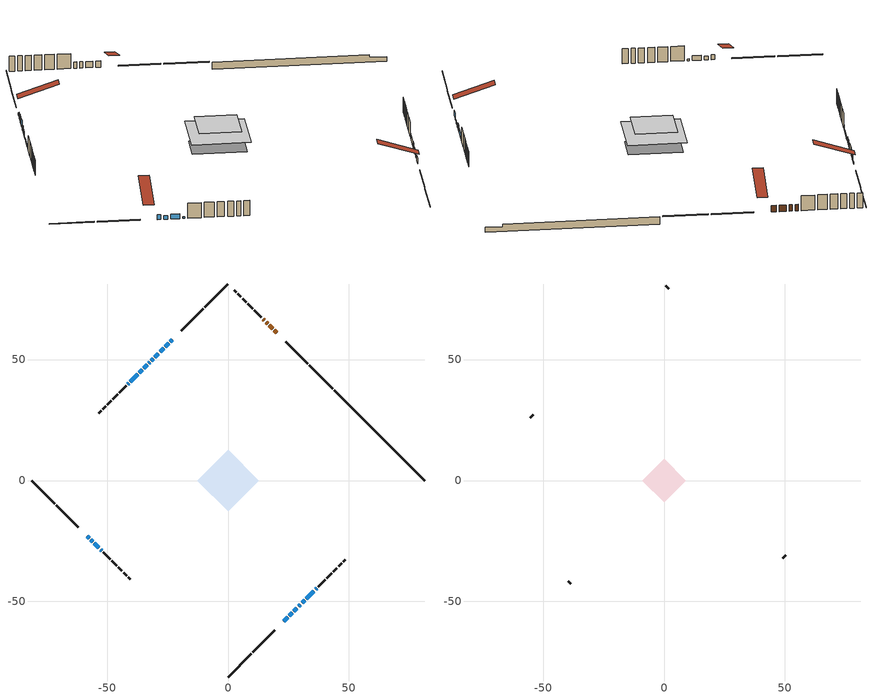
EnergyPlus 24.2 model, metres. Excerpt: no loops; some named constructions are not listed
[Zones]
conditioned space
 floor outside (Floor1 construction): -3.76,0 0,3.76 3.76,0 0,-3.76 z0.31
 floor adiabatic (AdiabaticFloorConstruction): -12.69,0 0,12.69 12.69,0 0,-12.69 z2.75
 floor foundation (Slab1 construction): -9.32,2.42 -2.42,9.32 9.32,-2.42 2.42,-9.32 z-2.03
 wall outside (RimJoist1 construction): 0,-81.2 9.6,-71.6 / -81.2,0 -71.6,-9.6 / 0,81.2 -9.6,71.6 / 43.28,37.92 33.68,47.53 z0.31:0.61
 wall outside (RimJoist2 construction): 10.26,-70.94 19.39,-61.81 / -70.94,-10.26 -61.81,-19.39 / -10.26,70.94 -19.39,61.81 / 33.02,48.18 23.89,57.31 z0.31:0.61
 wall outside (AdiabaticWallConstruction 1): 20.25,60.96 19.15,62.05 / 18.5,62.71 16.99,64.22 / 16.33,64.87 15.73,65.48 / 15.07,66.13 14.46,66.74 z0.31:2.34
 wall outside (AdiabaticWallConstruction): -23.04,58.17 -23.85,57.36 z0.31:1; -58.17,-23.04 -57.38,-23.83 / -30.84,50.37 -31.63,49.58 / -55.29,-25.91 -53.32,-27.89 / -40.98,40.22 -41.38,39.83 / 32.36,-48.84 35.53,-45.68 / 36.18,-45.02 36.58,-44.63 z0.31:1.86; -56.72,-24.48 -55.95,-25.26 z0.31:1.45; 23.04,-58.17 24.69,-56.51 z0.31:2.04; 25.35,-55.86 26.59,-54.61 / 27.25,-53.96 28.49,-52.72 z0.31:0.72; -24.5,56.7 -25.96,55.25 z0.31:2.09; -26.61,54.59 -28.07,53.14 / -28.73,52.48 -30.18,51.02 z0.31:2.7; 29.14,-52.06 29.93,-51.27 z0.31:1.55; 30.59,-50.61 31.71,-49.5 z0.31:2.32; -32.28,48.92 -32.71,48.49 z0.31:2.37; -33.37,47.83 -34.83,46.38 z0.31:1.94; -35.48,45.72 -36.72,44.48 z0.31:0.64; -37.38,43.83 -40.32,40.88 / -52.66,-28.54 -52.27,-28.94 z0.31:0.87
 wall outside (Wall1 construction): 37.23,-43.97 40.1,-41.1 / -51.61,-29.59 -48.74,-32.46 / -42.03,39.17 -44.9,36.3 / 13.81,67.4 10.94,70.27 z0.31:5.19
 wall outside (Wall2 construction): 40.76,-40.44 42.79,-38.41 / -48.08,-33.12 -46.05,-35.15 / -45.56,35.65 -47.59,33.62 / 10.28,70.92 8.25,72.95 z0.31:5.19
 wall outside (Wall3 construction): 43.45,-37.76 45.02,-36.19 / -45.4,-35.81 -43.83,-37.38 / -48.25,32.96 -49.82,31.39 / 7.59,73.61 6.02,75.18 z0.31:5.19
 wall outside (Wall4 construction): 45.67,-35.53 46.97,-34.23 / -43.17,-38.04 -41.87,-39.33 / -50.47,30.73 -51.77,29.44 / 5.37,75.84 4.07,77.13 z0.31:5.19
 wall outside (Wall5 construction): 47.63,-33.58 48.52,-32.69 / -41.22,-39.99 -40.33,-40.88 / -52.43,28.78 -53.31,27.89 / 3.41,77.79 2.53,78.68 z0.31:5.19
 wall foundation (FoundationWall1 construction): 43.94,37.27,-2.03 43.94,37.27,0.31 77.48,3.73,0.31 77.48,3.73,-0.52 81.2,0,-0.52 81.2,0,-2.03
 window (WindowConstruction): -23.04,58.17 -23.85,57.36 z0.31:1
 window (WindowConstruction 6): -58.17,-23.04 -57.38,-23.83 z0.31:1.86
 window (WindowConstruction 7): -56.72,-24.48 -55.95,-25.26 z0.31:1.45
 window (WindowConstruction 14): 23.04,-58.17 24.69,-56.51 z0.31:2.04
 window (WindowConstruction 15): 25.35,-55.86 26.59,-54.62 z0.31:0.72
 window (WindowConstruction 16): 27.25,-53.96 28.49,-52.72 z0.31:0.72
 window (WindowConstruction 8): -24.5,56.7 -25.96,55.25 z0.31:2.09
 window (WindowConstruction 9): -26.61,54.59 -28.07,53.14 z0.31:2.7
 window (WindowConstruction 1): -28.73,52.48 -30.18,51.02 z0.31:2.7
 window (WindowConstruction 10): -30.84,50.37 -31.63,49.58 z0.31:1.86
 window (WindowConstruction 11): 29.14,-52.06 29.93,-51.27 z0.31:1.55
 window (WindowConstruction 12): 30.59,-50.61 31.7,-49.5 z0.31:2.32
 window (WindowConstruction 13): -55.29,-25.91 -53.32,-27.89 z0.31:1.86
 window (WindowConstruction 17): -32.28,48.92 -32.71,48.49 z0.31:2.37
 window (WindowConstruction 2): -33.37,47.83 -34.83,46.38 z0.31:1.93
 window (WindowConstruction 18): -35.48,45.72 -36.72,44.48 z0.31:0.64
 window (WindowConstruction 19): -37.38,43.83 -40.32,40.88 z0.31:0.87
 window (WindowConstruction 20): -52.66,-28.54 -52.27,-28.94 z0.31:0.87
 window (WindowConstruction 3): -40.98,40.22 -41.38,39.83 z0.31:1.86
 window (WindowConstruction 4): 32.36,-48.84 35.53,-45.68 z0.31:1.86
 window (WindowConstruction 5): 36.18,-45.02 36.58,-44.63 z0.31:1.86
 door (Door): 20.25,60.96 19.15,62.05 z0.31:2.34
 door (Door 1): 18.5,62.71 16.99,64.22 z0.31:2.34
 door (Door 2): 16.33,64.87 15.73,65.48 z0.31:2.34
 door (Door 3): 15.07,66.13 14.47,66.74 z0.31:2.34
 ceiling adiabatic (AdiabaticFloorConstruction): 0,-12.69 12.69,0 0,12.69 -12.69,0 z2.75
attic - vented
 floor to conditioned space (Floor2 construction Reversed): -9.09,0 0,9.09 9.09,0 0,-9.09 z5.19
 wall outside (Wall6 construction): 49.17,-32.03 50.39,-30.82 / -39.67,-41.53 -38.46,-42.75 / -53.97,27.23 -55.18,26.02 / 1.87,79.34 0.66,80.55 z0.31:5.19
 roof outside (Roof1 construction): 22.38,-58.82,5.19 13.53,-49.98,9.36 11.2,-52.31,9.36 20.05,-61.16,5.19; -58.82,-22.38,5.19 -49.98,-13.53,9.36 -52.31,-11.2,9.36 -61.16,-20.05,5.19; -22.38,58.82,5.19 -13.53,49.98,9.36 -11.2,52.31,9.36 -20.05,61.16,5.19; 20.9,60.3,5.19 12.05,51.45,9.36 14.39,49.12,9.36 23.23,57.97,5.19
[Schedule:Day:Interval]
clothes dryer exhaust 0 schedule day: No, 01:00, 0.123457, 02:00, 0.0740741, 03:00, 0.0493827, 04:00, 0.0246914, 05:00, 0.0493827, 06:00, 0.0740741, 07:00, 0.197531, 08:00, 0.395062, 09:00, 0.592593, 10:00, 0.839506, 11:00, 0.962963, 12:00, 1, 13:00, 0.91358, 14:00, 0.82716, 15:00, 0.716049, 16:00, 0.753086, 17:00, 0.679012, 18:00, 0.666667, 20:00, 0.62963, 21:00, 0.641975, 22:00, 0.666667, 23:00, 0.54321, 24:00, 0.296296
clothes dryer exhaust 0 schedule default day; cooling season schedule day; cooling season schedule day 2; cooling season schedule default day; exterior lighting schedule default day; natural vent schedule default day: No, 24:00, 0
cooling season schedule day 1: No, 24:00, 1
exterior lighting schedule day 10: No, 01:00, 0.552381, 03:00, 0.510952, 05:00, 0.483333, 06:00, 0.538571, 07:00, 0.607619, 08:00, 0.56619, 09:00, 0.428095, 10:00, 0.345238, 12:00, 0.331429, 13:00, 0.345238, 14:00, 0.386667, 15:00, 0.414286, 16:00, 0.483333, 17:00, 0.607619, 18:00, 0.773333, 19:00, 0.88381, 20:00, 0.939048, 21:00, 0.966667, 22:00, 0.897619, 23:00, 0.773333, 24:00, 0.649048
exterior lighting schedule day 11: No, 01:00, 0.571429, 03:00, 0.528571, 05:00, 0.5, 06:00, 0.557143, 07:00, 0.628571, 08:00, 0.585714, 09:00, 0.442857, 10:00, 0.357143, 12:00, 0.342857, 13:00, 0.357143, 14:00, 0.4, 15:00, 0.428571, 16:00, 0.5, 17:00, 0.628571, 18:00, 0.8, 19:00, 0.914286, 20:00, 0.971429, 21:00, 1, 22:00, 0.928571, 23:00, 0.8, 24:00, 0.671429
exterior lighting schedule day 9: No, 01:00, 0.509524, 03:00, 0.47131, 05:00, 0.445833, 06:00, 0.496786, 07:00, 0.560476, 08:00, 0.522262, 09:00, 0.394881, 10:00, 0.318452, 12:00, 0.305714, 13:00, 0.318452, 14:00, 0.356667, 15:00, 0.382143, 16:00, 0.445833, 17:00, 0.560476, 18:00, 0.713333, 19:00, 0.815238, 20:00, 0.86619, 21:00, 0.891667, 22:00, 0.827976, 23:00, 0.713333, 24:00, 0.59869
[Schedule:Week:Daily]
clothes dryer exhaust 0 schedule Week Rule - Jan1-Dec31: clothes dryer exhaust 0 schedule day, clothes dryer exhaust 0 schedule day, clothes dryer exhaust 0 schedule day, clothes dryer exhaust 0 schedule day, clothes dryer exhaust 0 schedule day, clothes dryer exhaust 0 schedule day, clothes dryer exhaust 0 schedule day, clothes dryer exhaust 0 schedule default day, clothes dryer exhaust 0 schedule default day, clothes dryer exhaust 0 schedule default day, clothes dryer exhaust 0 schedule default day, clothes dryer exhaust 0 schedule default day
cooling season schedule Week Rule - Jan1-May26: cooling season schedule day, cooling season schedule day, cooling season schedule day, cooling season schedule day, cooling season schedule day, cooling season schedule day, cooling season schedule day, cooling season schedule default day, cooling season schedule default day, cooling season schedule default day, cooling season schedule default day, cooling season schedule default day
cooling season schedule Week Rule - May27-Jun2: cooling season schedule day, cooling season schedule day, cooling season schedule day, cooling season schedule day, cooling season schedule day, cooling season schedule day 1, cooling season schedule day 1, cooling season schedule default day, cooling season schedule default day, cooling season schedule default day, cooling season schedule default day, cooling season schedule default day
cooling season schedule Week Rule - Jun3-Sep29: cooling season schedule day 1, cooling season schedule day 1, cooling season schedule day 1, cooling season schedule day 1, cooling season schedule day 1, cooling season schedule day 1, cooling season schedule day 1, cooling season schedule default day, cooling season schedule default day, cooling season schedule default day, cooling season schedule default day, cooling season schedule default day
cooling season schedule Week Rule - Sep30-Oct6: cooling season schedule day 1, cooling season schedule day 2, cooling season schedule day 2, cooling season schedule day 2, cooling season schedule day 2, cooling season schedule day 2, cooling season schedule day 2, cooling season schedule default day, cooling season schedule default day, cooling season schedule default day, cooling season schedule default day, cooling season schedule default day
cooling season schedule Week Rule - Oct7-Dec31: cooling season schedule day 2, cooling season schedule day 2, cooling season schedule day 2, cooling season schedule day 2, cooling season schedule day 2, cooling season schedule day 2, cooling season schedule day 2, cooling season schedule default day, cooling season schedule default day, cooling season schedule default day, cooling season schedule default day, cooling season schedule default day
exterior lighting schedule Week Rule - Oct7-Oct27: exterior lighting schedule day 9, exterior lighting schedule day 9, exterior lighting schedule day 9, exterior lighting schedule day 9, exterior lighting schedule day 9, exterior lighting schedule day 9, exterior lighting schedule day 9, exterior lighting schedule default day, exterior lighting schedule default day, exterior lighting schedule default day, exterior lighting schedule default day, exterior lighting schedule default day
exterior lighting schedule Week Rule - Oct28-Nov3: exterior lighting schedule day 9, exterior lighting schedule day 9, exterior lighting schedule day 9, exterior lighting schedule day 9, exterior lighting schedule day 10, exterior lighting schedule day 10, exterior lighting schedule day 10, exterior lighting schedule default day, exterior lighting schedule default day, exterior lighting schedule default day, exterior lighting schedule default day, exterior lighting schedule default day
exterior lighting schedule Week Rule - Nov4-Nov24: exterior lighting schedule day 10, exterior lighting schedule day 10, exterior lighting schedule day 10, exterior lighting schedule day 10, exterior lighting schedule day 10, exterior lighting schedule day 10, exterior lighting schedule day 10, exterior lighting schedule default day, exterior lighting schedule default day, exterior lighting schedule default day, exterior lighting schedule default day, exterior lighting schedule default day
exterior lighting schedule Week Rule - Nov25-Dec1: exterior lighting schedule day 10, exterior lighting schedule day 10, exterior lighting schedule day 10, exterior lighting schedule day 10, exterior lighting schedule day 10, exterior lighting schedule day 10, exterior lighting schedule day 11, exterior lighting schedule default day, exterior lighting schedule default day, exterior lighting schedule default day, exterior lighting schedule default day, exterior lighting schedule default day
exterior lighting schedule Week Rule - Dec2-Dec31: exterior lighting schedule day 11, exterior lighting schedule day 11, exterior lighting schedule day 11, exterior lighting schedule day 11, exterior lighting schedule day 11, exterior lighting schedule day 11, exterior lighting schedule day 11, exterior lighting schedule default day, exterior lighting schedule default day, exterior lighting schedule default day, exterior lighting schedule default day, exterior lighting schedule default day
natural vent schedule Week Rule - Jan1-Dec31: natural vent schedule default day, natural vent schedule default day, natural vent schedule default day, natural vent schedule default day, natural vent schedule default day, natural vent schedule default day, natural vent schedule default day, natural vent schedule default day, natural vent schedule default day, natural vent schedule default day, natural vent schedule default day, natural vent schedule default day
[Schedule:Year]
clothes dryer exhaust 0 schedule: clothes dryer exhaust 0 schedule Week Rule - Jan1-Dec31, 1, 1, 12, 31
cooling season schedule: cooling season schedule Week Rule - Jan1-May26, 1, 1, 5, 26, cooling season schedule Week Rule - May27-Jun2, 5, 27, 6, 2, cooling season schedule Week Rule - Jun3-Sep29, 6, 3, 9, 29, cooling season schedule Week Rule - Sep30-Oct6, 9, 30, 10, 6, cooling season schedule Week Rule - Oct7-Dec31, 10, 7, 12, 31
natural vent schedule: natural vent schedule Week Rule - Jan1-Dec31, 1, 1, 12, 31
